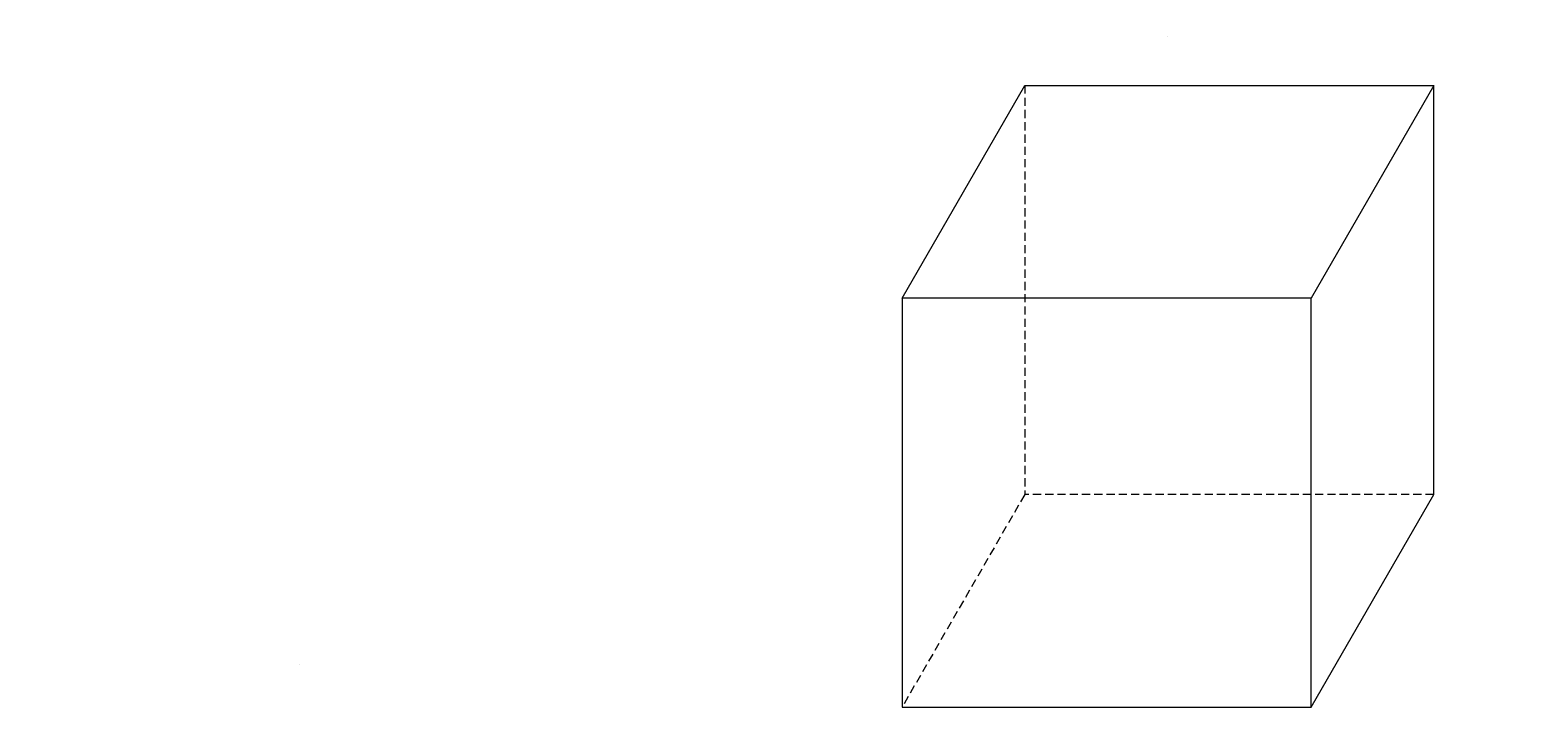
# Model space of a CAD drawing. Header units: millimetres. Extents: x -213 to 154, y -4 to 165.
import ezdxf

# ---------------------------------------------------------------- set-up
doc = ezdxf.new("R2010")
doc.units = ezdxf.units.MM
doc.linetypes.add('ACISOWELD', pattern=[3, 2, -1])
doc.layers.add('Layer1', color=6, linetype='ACISOWELD', lineweight=25)

msp = doc.modelspace()

# ---------------------------------------------------------------- linework, layer by layer
for p, q in [((0, 100), (30, 151.96)), ((30, 151.96), (130, 151.96)), ((130, 151.96), (100, 100)), ((130, 51.96), (130, 151.96)), ((100, 0), (130, 51.96))]:
    msp.add_line(p, q)
for points in [[(65, 125.98, 0, 0, 0), (65, 160.98, 3, 0, 0), (64.97, 163.98, 0, 0, 0)], [(65, 125.98, 0, 0, 0), (80, 151.96, 3, 0, 0), (81.48, 154.57, 0, 0, 0)], [(65, 125.98, 0, 0, 0), (100, 125.98, 3, 0, 0), (103, 126.01, 0, 0, 0)], [(-141.64, 112.56, 0, 0, 0), (-106.64, 112.56, 3, 0, 0), (-103.64, 112.59, 0, 0, 0)], [(115, 75.98, 0, 0, 0), (115, 110.98, 3, 0, 0), (114.97, 113.98, 0, 0, 0)], [(115, 75.98, 0, 0, 0), (130, 101.96, 3, 0, 0), (131.48, 104.57, 0, 0, 0)], [(-211.7, 90.64, 0, 0, 0), (-176.7, 90.64, 3, 0, 0), (-173.7, 90.67, 0, 0, 0)], [(115, 75.98, 0, 0, 0), (150, 75.98, 3, 0, 0), (153, 76.01, 0, 0, 0)], [(-131.17, 69.46, 0, 0, 0), (-96.17, 69.46, 3, 0, 0), (-93.17, 69.49, 0, 0, 0)], [(-178, 54.69, 0, 0, 0), (-143, 54.69, 3, 0, 0), (-140, 54.72, 0, 0, 0)], [(-208.81, 31.91, 0, 0, 0), (-173.81, 31.91, 3, 0, 0), (-170.81, 31.94, 0, 0, 0)], [(-185.39, 10.36, 0, 0, 0), (-150.39, 10.36, 3, 0, 0), (-147.39, 10.39, 0, 0, 0)], [(-145.96, -2.57, 0, 0, 0), (-110.96, -2.57, 3, 0, 0), (-107.96, -2.54, 0, 0, 0)]]:
    msp.add_lwpolyline(points, format="xyseb")
msp.add_lwpolyline([(0, 0), (100, 0), (100, 100), (0, 100)], close=True)
at = {"layer": 'Layer1'}
for p, q in [((30, 151.96), (30, 51.96)), ((30, 51.96), (0, 0)), ((130, 51.96), (30, 51.96))]:
    msp.add_line(p, q, dxfattribs=at)

doc.saveas('drawing.dxf')
